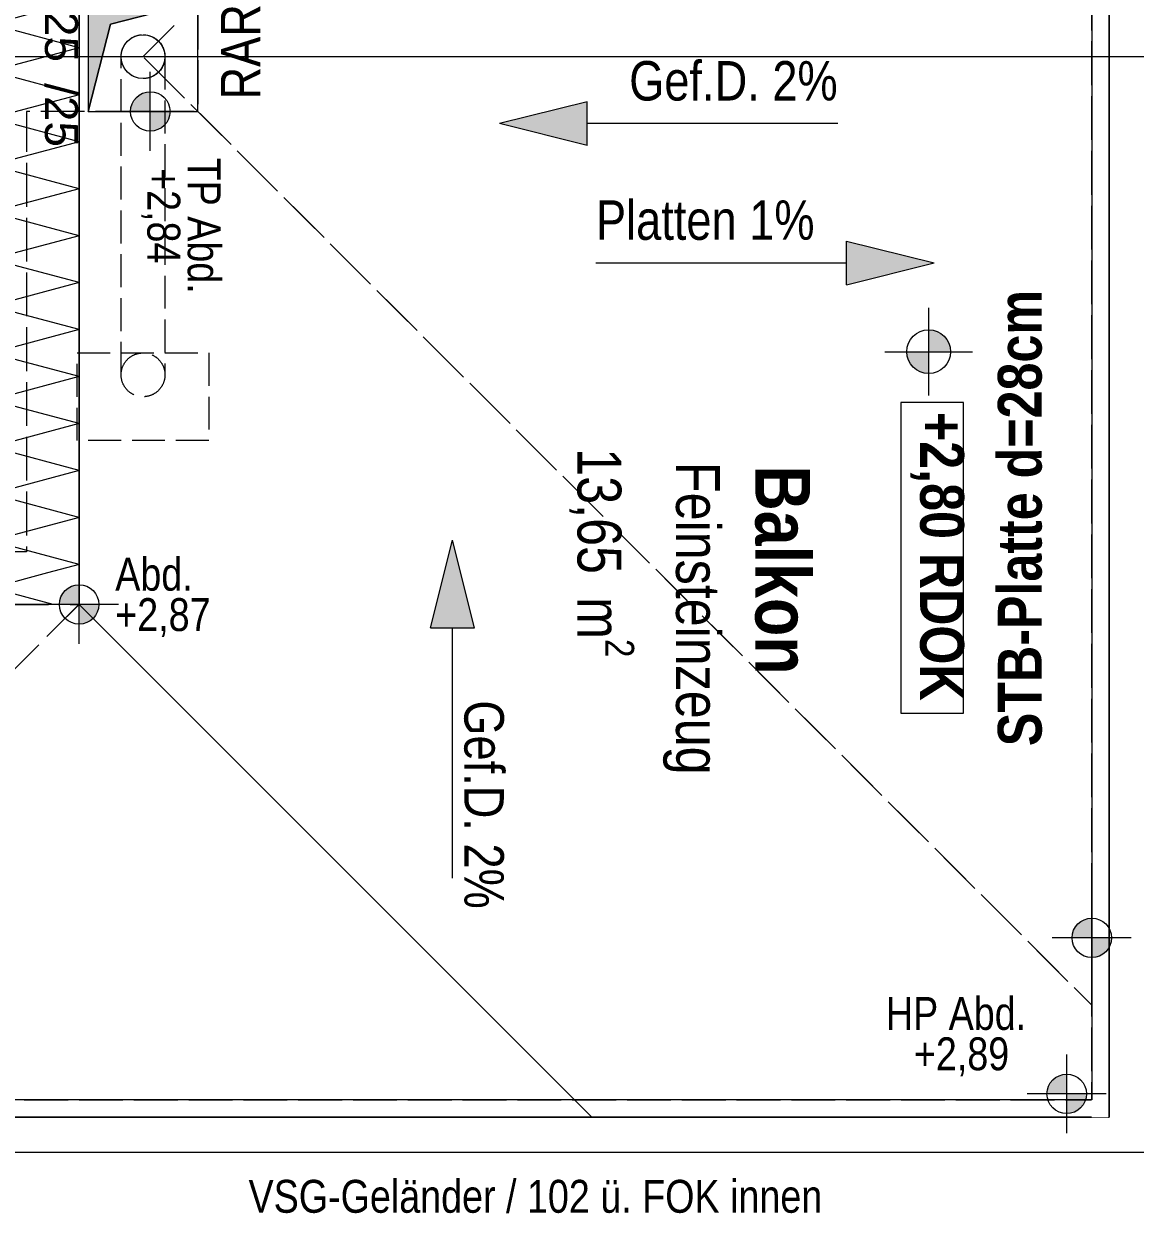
# Model space of a CAD drawing. Header units: metres. Extents: x -16782 to 57285, y -22997 to 18599.
# Drawn here: x 29138 to 31673, y -13682 to -10968 of the extents above; entities that cross this region are included whole.
import ezdxf
from ezdxf.enums import TextEntityAlignment as Align

# ---------------------------------------------------------------- set-up
doc = ezdxf.new("R2010")
doc.units = ezdxf.units.M
doc.header["$MEASUREMENT"] = 0
doc.set_wipeout_variables(frame=1)
for name, pattern in [('Strichlinie eng', [0.1, 0.075, -0.025]), ('Strichlinie mittel', [0.15, 0.1, -0.05]), ('Untersicht', [0.125, 0.1, -0.025]), ('Wipeout_Contour', [1, 0, -1])]:
    doc.linetypes.add(name, pattern=pattern)
for name, color, linetype in [('11__100 Achsraster', 7, 'Continuous'), ('141 Bruestung Glas', 7, 'Continuous'), ('210 Balkonplatte', 7, 'Continuous'), ('212 Gefälle 2D', 7, 'Continuous'), ('220 Bodenbelag', 7, 'Continuous'), ('221 Gefälledämmung 3D', 7, 'Continuous'), ('710 Kanal RW', 7, 'Continuous'), ('810 Raumstempel', 7, 'Continuous'), ('870 Deckendurchbruchsymbol', 7, 'Continuous'), ('910 Kote allgemein', 7, 'Continuous'), ('916 Kote PP Rohbau', 7, 'Continuous'), ('936 Beschriftung PP', 7, 'Continuous'), ('936 Beschriftung PP Gefälle', 7, 'Continuous'), ('Neubau_110 Wand Aussen', 7, 'Continuous')]:
    doc.layers.add(name, color=color, linetype=linetype)
doc.styles.add('ERSTELLTER_STIL_1', font='ARIALN.TTF')
doc.styles.add('ERSTELLTER_STIL_2', font='arial.ttf')
doc.styles.add('ERSTELLTER_STIL_3', font='ARIALNB.TTF')
doc.styles.add('ERSTELLTER_STIL_4', font='arialbd.ttf')
doc.linetypes.add('Grenze Bezirk', pattern='A,0,[2,22HAUS116_408 STG1 _ 1.Stock_IndexB_2026-08-161.Shx,S=0.001587,R=0,X=0,Y=0],-0.25,0', length=0.25)
pattern_1 = [(45, (0, 0), (-0.04596194, 0.04596194), [0.0195, -0.013]), (45, (-0.02298, 0.02298), (-0.04596194, 0.04596194), [0.065, 0])]

# ---------------------------------------------------------------- blocks, each defined once
blk = doc.blocks.new('Balkon_015_8_1', base_point=(26.4857, 1.0268))
at = {"layer": '810 Raumstempel', "color": 253, "linetype": 'Continuous', "lineweight": 9, "true_color": 0x9f9f9f, "flags": 128}
blk.add_lwpolyline([(25.27, 1.4394), (25.27, -0.52), (23.7718, -0.52), (22.67, -0.52), (22.67, -1.69), (27.62, -1.69), (27.62, 2.8229), (25.27, 2.8229)], close=True, dxfattribs=at)
at = {"layer": '810 Raumstempel', "color": 7, "lineweight": 13, "insert": (26.5361, -0.1636), "char_height": 0.1, "attachment_point": 1, "rotation": 270, "style": 'ERSTELLTER_STIL_1'}
blk.add_mtext('\\A1;{\\pql;\\pt0,0.05;\\fArial Narrow|b0|i0|c0|p0;\\W1.000000;13,65\\fArial Narrow|b0|i0|c0|p0;\\W1.000000;\\A1{\\H.66x;\\S^  ;}\\fArial Narrow|b0|i0|c0|p0;\\W1.000000; m\\fArial Narrow|b0|i0|c0|p0;\\W1.000000;\\A1{\\H.66x;\\S2^  ;}}', dxfattribs=at)
at = {"layer": '810 Raumstempel', "color": 7, "lineweight": 13}
for tag, height, style, p in [('DUMMY_892', 0.1, 'ERSTELLTER_STIL_1', (26.567, -0.1636)), ('DUMMY_891', 0.1, 'ERSTELLTER_STIL_1', (26.7317, -0.1636)), ('stFloorCovering', 0.1, 'ERSTELLTER_STIL_1', (26.7317, -0.1948)), ('ROOM_NAME', 0.125, 'ERSTELLTER_STIL_3', (26.9376, -0.2027)), ('DUMMY_890', 0.125, 'ERSTELLTER_STIL_3', (26.9376, -0.646))]:
    blk.add_attdef(tag, text='', height=height, rotation=270, dxfattribs=dict(at, style=style)).set_placement(p, align=Align.TOP_LEFT)
blk = doc.blocks.new('Wand_10_1', base_point=(27.6, -1.67))
at = {"color": 254, "linetype": 'Wipeout_Contour', "lineweight": 0, "ltscale": 100.836785}
blk.add_wipeout([(22.71, -1.6899), (27.58, -1.6899), (27.58, -1.65), (22.71, -1.65)], dxfattribs=at).dxf.layer = '141 Bruestung Glas'
at = {"layer": '141 Bruestung Glas', "color": 7, "linetype": 'Continuous', "lineweight": 13, "flags": 128}
blk.add_lwpolyline([(27.58, -1.65), (22.71, -1.65)], dxfattribs=at)
at = {"color": 254, "linetype": 'Wipeout_Contour', "lineweight": 0, "ltscale": 100.854105}
blk.add_wipeout([(22.67, -1.69), (22.67, -1.77), (27.62, -1.77), (27.62, -1.69)], dxfattribs=at).dxf.layer = '141 Bruestung Glas'
at = {"layer": '141 Bruestung Glas', "color": 7, "linetype": 'Continuous', "lineweight": 13, "flags": 128}
blk.add_lwpolyline([(22.59, -1.77), (27.62, -1.77)], dxfattribs=at)
at = {"color": 254, "linetype": 'Wipeout_Contour', "lineweight": 0, "ltscale": 100.842075}
blk.add_wipeout([(27.62, -1.6899), (22.67, -1.6899), (22.67, -1.69), (27.62, -1.69)], dxfattribs=at).dxf.layer = '141 Bruestung Glas'
at = {"layer": '141 Bruestung Glas', "color": 7, "linetype": 'Continuous', "lineweight": 13}
for p, q in [((27.62, -1.6899), (22.67, -1.6899)), ((22.67, -1.69), (27.62, -1.69)), ((27.62, -1.69), (27.62, -1.69))]:
    blk.add_line(p, q, dxfattribs=at)
blk = doc.blocks.new('Freifläche_2_1', base_point=(25.4159, 0.7303))
at = {"layer": '221 Gefälledämmung 3D', "color": 32, "linetype": 'Strichlinie mittel', "lineweight": 5, "true_color": 0xdd6f00, "flags": 128}
blk.add_lwpolyline([(25.4159, 0.7303), (27.5123, 2.8229), (27.62, 2.8229), (27.62, -1.4741), (25.4159, 0.73)], close=True, dxfattribs=at)
blk = doc.blocks.new('Freifläche_3_1', base_point=(25.27, 0.73))
at = {"layer": '221 Gefälledämmung 3D', "color": 32, "linetype": 'Strichlinie mittel', "lineweight": 5, "true_color": 0xdd6f00, "flags": 128}
blk.add_lwpolyline([(25.27, 0.73), (25.4159, 0.73), (27.62, -1.4741), (27.62, -1.69), (24.1, -1.69), (25.27, -0.52)], close=True, dxfattribs=at)
blk = doc.blocks.new('Freifläche_4_1', base_point=(22.67, -1.69))
at = {"layer": '221 Gefälledämmung 3D', "color": 32, "linetype": 'Strichlinie mittel', "lineweight": 5, "true_color": 0xdd6f00, "flags": 128}
blk.add_lwpolyline([(22.67, -1.69), (22.67, -0.52), (25.27, -0.52), (24.1, -1.69)], close=True, dxfattribs=at)
blk = doc.blocks.new('Dachfläche_16_1', base_point=(25.27, 2.8229))
at = {"layer": '220 Bodenbelag', "color": 251, "linetype": 'Continuous', "lineweight": 5, "true_color": 0x5f5f5f, "flags": 128}
blk.add_lwpolyline([(25.27, 2.8229), (25.27, -0.52), (26.44, -1.69), (27.62, -1.69), (27.62, 2.8229)], close=True, dxfattribs=at)
blk = doc.blocks.new('Dachfläche_35_1', base_point=(25.27, -0.52))
at = {"layer": '220 Bodenbelag', "color": 251, "linetype": 'Continuous', "lineweight": 5, "true_color": 0x5f5f5f, "flags": 128}
blk.add_lwpolyline([(25.27, -0.52), (22.67, -0.52), (22.67, -1.69), (26.44, -1.69)], close=True, dxfattribs=at)
blk = doc.blocks.new('Fallrohr 27')
at = {"layer": '710 Kanal RW', "color": 7, "linetype": 'Continuous', "lineweight": 13, "flags": 128}
blk.add_lwpolyline([(0.05, 0, 1), (-0.05, 0, 1)], format="xyb", close=True, dxfattribs=at)
blk = doc.blocks.new('Fallrohr Komplex 27_3')
at = {"layer": '710 Kanal RW', "color": 7, "linetype": 'Strichlinie eng', "lineweight": 13}
for p, q in [((-0.05, 0), (-0.05, -0.726)), ((0.05, -0.726), (0.05, 0)), ((0.15, -0.676), (-0.15, -0.676)), ((-0.15, -0.676), (-0.15, -0.876)), ((0.15, -0.876), (0.15, -0.676)), ((-0.15, -0.876), (0.15, -0.876))]:
    blk.add_line(p, q, dxfattribs=at)
at = {"layer": '710 Kanal RW', "color": 7, "linetype": 'Continuous', "lineweight": 13, "flags": 128}
for points in [[(0.05, 0, 1), (-0.05, 0, 1)], [(-0.05, 0, 1), (0.05, 0, 1)], [(-0.05, 0, 1), (0.05, 0, 1)]]:
    blk.add_lwpolyline(points, format="xyb", close=True, dxfattribs=at)
at = {"layer": '710 Kanal RW', "color": 7, "linetype": 'Strichlinie eng', "lineweight": 13}
for centre, start, end in [((0, 0), 0, 180), ((0, 0), 180, 0), ((0, -0.726), 0, 180), ((0, -0.726), 0, 180), ((0, -0.726), 0, 180), ((0, -0.726), 0, 180), ((0, -0.726), 180, 0), ((0, -0.726), 180, 0), ((0, -0.726), 180, 0), ((0, -0.726), 180, 0)]:
    blk.add_arc(centre, 0.05, start, end, dxfattribs=at)
blk = doc.blocks.new('*X916')
at = {"layer": 'Neubau_110 Wand Aussen', "color": 7, "linetype": 'Continuous', "lineweight": 5}
for p, q in [((25.1135, -0.3635), (25.07, -0.3751)), ((25.1454, -0.3953), (25.07, -0.3751)), ((25.198, -0.448), (25.07, -0.4823)), ((25.2106, -0.52), (25.07, -0.4823))]:
    blk.add_line(p, q, dxfattribs=at)
blk = doc.blocks.new('*X917')
at = {"layer": 'Neubau_110 Wand Aussen', "color": 7, "linetype": 'Continuous', "lineweight": 5}
for p, q in [((25.27, -0.3215), (25.1135, -0.3635)), ((25.27, -0.3215), (25.2641, -0.32)), ((25.27, -0.4287), (25.1454, -0.3953)), ((25.27, -0.4287), (25.198, -0.448))]:
    blk.add_line(p, q, dxfattribs=at)
blk = doc.blocks.new('*X918')
at = {"layer": 'Neubau_110 Wand Aussen', "color": 7, "linetype": 'Continuous', "lineweight": 5}
for p, q in [((25.1677, 0.83), (25.07, 0.8039)), ((25.27, 0.7503), (25.07, 0.8039)), ((25.27, 0.7503), (25.07, 0.6967)), ((25.27, 0.6431), (25.07, 0.6967)), ((25.27, 0.6431), (25.07, 0.5895)), ((25.27, 0.5359), (25.07, 0.5895)), ((25.27, 0.5359), (25.07, 0.4823)), ((25.27, 0.4287), (25.07, 0.4823)), ((25.27, 0.4287), (25.07, 0.3751)), ((25.27, 0.3215), (25.07, 0.3751)), ((25.27, 0.3215), (25.07, 0.268)), ((25.27, 0.2144), (25.07, 0.268)), ((25.27, 0.2144), (25.07, 0.1608)), ((25.27, 0.1072), (25.07, 0.1608)), ((25.27, 0.1072), (25.07, 0.0536)), ((25.27, 0), (25.07, 0.0536)), ((25.27, 0), (25.07, -0.0536)), ((25.27, -0.1072), (25.07, -0.0536)), ((25.27, -0.1072), (25.07, -0.1608)), ((25.27, -0.2144), (25.07, -0.1608)), ((25.27, -0.2144), (25.07, -0.2679)), ((25.2641, -0.32), (25.07, -0.2679))]:
    blk.add_line(p, q, dxfattribs=at)
blk = doc.blocks.new('Wand_177_1', base_point=(25.27, 0.83))
at = {"layer": 'Neubau_110 Wand Aussen', "linetype": 'Continuous', "lineweight": 0, "true_color": 0x000000}
h = blk.add_hatch(dxfattribs=at)
h.set_pattern_fill('BETON__BEWEHRT_SN46_0001', color=18, style=0, pattern_type=2)
h.set_pattern_definition(pattern_1)
h.paths.add_polyline_path([(25.07, -0.12), (25.07, 0.83), (24.87, 0.83), (24.87, -0.12)])
h = blk.add_hatch(dxfattribs=at)
h.set_pattern_fill('BETON__BEWEHRT_SN46_0001', color=18, style=0, pattern_type=2)
h.set_pattern_definition(pattern_1)
h.paths.add_polyline_path([(24.87, -0.12), (24.87, -0.32), (25.07, -0.32)])
h = blk.add_hatch(dxfattribs=at)
h.set_pattern_fill('BETON__BEWEHRT_SN46_0001', color=18, style=0, pattern_type=2)
h.set_pattern_definition(pattern_1)
h.paths.add_polyline_path([(24.87, -0.12), (25.07, -0.32), (25.07, -0.12)])
at = {"layer": 'Neubau_110 Wand Aussen', "color": 7, "linetype": 'Continuous', "lineweight": 30}
for p, q in [((25.07, -0.12), (25.07, 0.83)), ((25.07, -0.32), (25.07, -0.12)), ((24.87, -0.32), (25.07, -0.32))]:
    blk.add_line(p, q, dxfattribs=at)
at = {"layer": 'Neubau_110 Wand Aussen', "color": 7, "linetype": 'Continuous', "lineweight": 30, "flags": 128}
blk.add_lwpolyline([(24.87, 0.83), (24.87, -0.12)], dxfattribs=at)
at = {"layer": 'Neubau_110 Wand Aussen', "color": 7, "linetype": 'Continuous', "lineweight": 13, "flags": 128}
for points in [[(25.27, -0.52), (25.27, 0.83)], [(25.27, -0.52), (25.07, -0.52)]]:
    blk.add_lwpolyline(points, dxfattribs=at)
at = {"layer": 'Neubau_110 Wand Aussen', "color": 7, "lineweight": 30}
for name in ['*X918', '*X917', '*X916']:
    blk.add_blockref(name, (0, 0), dxfattribs=at)
blk = doc.blocks.new('Decke_40_1', base_point=(25.15, -0.4))
at = {"layer": '210 Balkonplatte', "color": 139, "linetype": 'Untersicht', "lineweight": 13, "true_color": 0x2c655e, "flags": 128}
blk.add_lwpolyline([(25.15, -0.4), (22.71, -0.4), (22.71, -1.65), (27.58, -1.65), (27.58, 2.7829), (25.15, 2.7829), (25.15, 0.8549), (25.5409, 0.8549), (25.5409, 0.605), (25.15, 0.605)], close=True, dxfattribs=at)
blk = doc.blocks.new('Wand_222_1', base_point=(27.6, 2.8029))
at = {"color": 254, "linetype": 'Wipeout_Contour', "lineweight": 0, "ltscale": 83.475764}
blk.add_wipeout([(27.58, -1.65), (27.58, -1.6899), (27.62, -1.6899)], dxfattribs=at).dxf.layer = '141 Bruestung Glas'
at = {"color": 254, "linetype": 'Wipeout_Contour', "lineweight": 0, "ltscale": 110.793204}
blk.add_wipeout([(27.62, -1.65), (27.62, 2.7829), (27.58, 2.7829), (27.58, -1.65)], dxfattribs=at).dxf.layer = '141 Bruestung Glas'
at = {"color": 254, "linetype": 'Wipeout_Contour', "lineweight": 0, "ltscale": 83.648598}
blk.add_wipeout([(27.62, -1.69), (27.62, -1.77), (27.7, -1.77)], dxfattribs=at).dxf.layer = '141 Bruestung Glas'
at = {"color": 254, "linetype": 'Wipeout_Contour', "lineweight": 0, "ltscale": 82.454788}
blk.add_wipeout([(27.62, -1.65), (27.58, -1.65), (27.62, -1.6899)], dxfattribs=at).dxf.layer = '141 Bruestung Glas'
at = {"layer": '141 Bruestung Glas', "color": 7, "linetype": 'Continuous', "lineweight": 13, "flags": 128}
blk.add_lwpolyline([(27.58, 2.7829), (27.58, -1.65)], dxfattribs=at)
at = {"color": 254, "linetype": 'Wipeout_Contour', "lineweight": 0, "ltscale": 111.045221}
blk.add_wipeout([(27.62, -1.69), (27.7, -1.69), (27.7, 2.8229), (27.62, 2.8229)], dxfattribs=at).dxf.layer = '141 Bruestung Glas'
at = {"color": 254, "linetype": 'Wipeout_Contour', "lineweight": 0, "ltscale": 82.66304}
blk.add_wipeout([(27.7, -1.69), (27.62, -1.69), (27.7, -1.77)], dxfattribs=at).dxf.layer = '141 Bruestung Glas'
at = {"layer": '141 Bruestung Glas', "color": 7, "linetype": 'Continuous', "lineweight": 13}
for p, q in [((27.62, -1.6899), (27.62, 2.8229)), ((27.62, 2.8229), (27.62, -1.6899)), ((27.62, -1.69), (27.62, -1.6899))]:
    blk.add_line(p, q, dxfattribs=at)
at = {"layer": '141 Bruestung Glas', "color": 7, "linetype": 'Continuous', "lineweight": 13, "flags": 128}
blk.add_lwpolyline([(27.7, -1.77), (27.62, -1.77)], dxfattribs=at)
blk = doc.blocks.new('Standard-Rastermarker_25')
at = {"layer": '11__100 Achsraster', "color": 8, "linetype": 'Grenze Bezirk', "lineweight": 5}
blk.add_line((1.0116, 0), (28.8867, 0), dxfattribs=at)
at = {"layer": '11__100 Achsraster', "color": 8, "lineweight": 5, "style": 'ERSTELLTER_STIL_4'}
blk.add_attdef('AC_MarkerText_1', text='', height=0.2, rotation=270, dxfattribs=at).set_placement((30.2941, -0.0457), align=Align.TOP_CENTER)
blk = doc.blocks.new('Bodendurchbruch Symbol 27[271]_1', base_point=(25.5409, 0.855))
at = {"layer": '870 Deckendurchbruchsymbol', "linetype": 'Continuous', "lineweight": 13, "true_color": 0xd40000}
blk.add_hatch(color=12, dxfattribs=at).paths.add_polyline_path([(25.5409, 0.855), (25.2909, 0.855), (25.2909, 0.605), (25.3414, 0.8045)])
at = {"layer": '870 Deckendurchbruchsymbol', "color": 12, "linetype": 'Continuous', "lineweight": 13, "true_color": 0xd40000, "flags": 128}
for points in [[(25.3414, 0.8045), (25.2909, 0.605), (25.5409, 0.605), (25.5409, 0.855)], [(25.5409, 0.855), (25.2909, 0.855), (25.2909, 0.605), (25.3414, 0.8045)]]:
    blk.add_lwpolyline(points, close=True, dxfattribs=at)
at = {"layer": '870 Deckendurchbruchsymbol', "color": 12, "lineweight": 13, "true_color": 0xcc0000, "insert": (25.1703, 0.7473), "char_height": 0.075, "attachment_point": 8, "rotation": 270, "style": 'ERSTELLTER_STIL_2'}
blk.add_mtext('\\A1;{\\pqc;\\pt0;\\fArial|b0|i0|c0|p0;\\W1.000000;BD 25\\fArial|b0|i0|c0|p0;\\W1.000000;\\A1{\\H.66x;\\S^  ;}\\fArial|b0|i0|c0|p0;\\W1.000000; /25\\fArial|b0|i0|c0|p0;\\W1.000000;\\A1{\\H.66x;\\S^  ;}\\fArial|b0|i0|c0|p0;\\W1.000000;\\fArial|b0|i0|c0|p0;\\W1.000000;\\A1{\\H.66x;\\S^  ;}}', dxfattribs=at)
blk = doc.blocks.new('Rampe Symbol 27[283]_1', base_point=(27.0004, 0.5773))
at = {"layer": '936 Beschriftung PP Gefälle', "linetype": 'Continuous', "lineweight": 0, "true_color": 0xdd6f00}
blk.add_hatch(color=32, dxfattribs=at).paths.add_polyline_path([(26.2288, 0.5773), (26.4288, 0.5273), (26.4288, 0.6273)])
at = {"layer": '936 Beschriftung PP Gefälle', "color": 32, "linetype": 'Continuous', "lineweight": 5, "true_color": 0xdd6f00}
for p, q in [((26.4288, 0.6273), (26.2288, 0.5773)), ((26.4288, 0.5273), (26.4288, 0.6273)), ((26.4288, 0.5273), (26.2288, 0.5773)), ((27.0004, 0.5773), (26.4288, 0.5773))]:
    blk.add_line(p, q, dxfattribs=at)
at = {"layer": '936 Beschriftung PP Gefälle', "color": 7, "lineweight": 13, "style": 'ERSTELLTER_STIL_1'}
blk.add_attdef('txt', text='', height=0.09, dxfattribs=at).set_placement((27.0004, 0.603), align=Align.BOTTOM_RIGHT)
blk = doc.blocks.new('Rampe Symbol 27[284]_1', base_point=(26.1219, -1.1447))
at = {"layer": '936 Beschriftung PP Gefälle', "linetype": 'Continuous', "lineweight": 0, "true_color": 0xdd6f00}
blk.add_hatch(color=32, dxfattribs=at).paths.add_polyline_path([(26.1219, -0.373), (26.0719, -0.573), (26.1719, -0.573)])
at = {"layer": '936 Beschriftung PP Gefälle', "color": 32, "linetype": 'Continuous', "lineweight": 5, "true_color": 0xdd6f00}
for p, q in [((26.0719, -0.573), (26.1219, -0.373)), ((26.1719, -0.573), (26.1219, -0.373)), ((26.0719, -0.573), (26.1719, -0.573)), ((26.1219, -1.1447), (26.1219, -0.573))]:
    blk.add_line(p, q, dxfattribs=at)
at = {"layer": '936 Beschriftung PP Gefälle', "color": 7, "lineweight": 13, "style": 'ERSTELLTER_STIL_1'}
blk.add_attdef('txt', text='', height=0.09, rotation=270, dxfattribs=at).set_placement((26.1219, -1.2143), align=Align.BOTTOM_RIGHT)
blk = doc.blocks.new('Rampe Symbol 27_10')
at = {"layer": '936 Beschriftung PP', "linetype": 'Continuous', "lineweight": 0, "true_color": 0x000000}
blk.add_hatch(color=18, dxfattribs=at).paths.add_polyline_path([(0.7717, 0), (0.5717, 0.05), (0.5717, -0.05)])
at = {"layer": '936 Beschriftung PP', "color": 7, "linetype": 'Continuous', "lineweight": 13}
for p, q in [((0.5717, 0.05), (0.7717, 0)), ((0.5717, -0.05), (0.5717, 0.05)), ((0, 0), (0.5717, 0)), ((0.5717, -0.05), (0.7717, 0))]:
    blk.add_line(p, q, dxfattribs=at)
at = {"layer": '936 Beschriftung PP', "color": 7, "lineweight": 13, "style": 'ERSTELLTER_STIL_1'}
blk.add_attdef('txt', text='', height=0.09, dxfattribs=at).set_placement((0, 0.0258), align=Align.BOTTOM_LEFT)
blk = doc.blocks.new('Höhenbemaßung_20_1', base_point=(25.4325, 0.605))
at = {"layer": '212 Gefälle 2D', "linetype": 'Continuous', "lineweight": 5, "true_color": 0xdd6f00}
for points in [[(25.4325, 0.605), (25.4325, 0.65), (25.4153, 0.6466), (25.4007, 0.6369), (25.391, 0.6223), (25.3875, 0.605)], [(25.4325, 0.605), (25.4325, 0.56), (25.4498, 0.5635), (25.4643, 0.5732), (25.4741, 0.5878), (25.4775, 0.605)]]:
    blk.add_hatch(color=32, dxfattribs=at).paths.add_polyline_path(points)
at = {"layer": '212 Gefälle 2D', "color": 32, "linetype": 'Continuous', "lineweight": 5, "true_color": 0xdd6f00}
for p, q in [((25.4325, 0.515), (25.4325, 0.695)), ((25.5225, 0.605), (25.3425, 0.605))]:
    blk.add_line(p, q, dxfattribs=at)
blk.add_circle((25.4325, 0.605), 0.045, dxfattribs=at)
at = {"layer": '212 Gefälle 2D', "color": 32, "lineweight": 5, "true_color": 0xdd6f00, "char_height": 0.075, "attachment_point": 7, "rotation": 270, "style": 'ERSTELLTER_STIL_1'}
for s, insert in [('\\A1;{\\pql;\\fArial Narrow|b0|i0|c0|p0;\\W1.000000;TP Abd.}', (25.5168, 0.4995)), ('\\A1;{\\pql;\\fArial Narrow|b0|i0|c0|p0;\\W1.000000; +2,84}', (25.4118, 0.4995))]:
    blk.add_mtext(s, dxfattribs=dict(at, insert=insert))
blk = doc.blocks.new('Höhenbemaßung_128_1', base_point=(27.58, -1.2807))
at = {"layer": '212 Gefälle 2D', "linetype": 'Continuous', "lineweight": 5, "true_color": 0xdd6f00}
for points in [[(27.58, -1.2807), (27.58, -1.2357), (27.5628, -1.2391), (27.5482, -1.2488), (27.5384, -1.2634), (27.535, -1.2807)], [(27.58, -1.2807), (27.58, -1.3257), (27.5972, -1.3222), (27.6118, -1.3125), (27.6216, -1.2979), (27.625, -1.2807)]]:
    blk.add_hatch(color=32, dxfattribs=at).paths.add_polyline_path(points)
at = {"layer": '212 Gefälle 2D', "color": 32, "linetype": 'Continuous', "lineweight": 5, "true_color": 0xdd6f00}
for p, q in [((27.58, -1.3707), (27.58, -1.1907)), ((27.67, -1.2807), (27.49, -1.2807))]:
    blk.add_line(p, q, dxfattribs=at)
blk.add_circle((27.58, -1.2807), 0.045, dxfattribs=at)
at = {"layer": '212 Gefälle 2D', "color": 32, "lineweight": 5, "true_color": 0xdd6f00, "char_height": 0.075, "attachment_point": 7, "style": 'ERSTELLTER_STIL_1'}
for s, insert in [('\\A1;{\\pql;\\fArial Narrow|b0|i0|c0|p0;\\W1.000000;HP Abd. }', (27.7308, -1.2788)), ('\\A1;{\\pql;\\fArial Narrow|b0|i0|c0|p0;\\W1.000000;+2,88}', (27.7308, -1.3838))]:
    blk.add_mtext(s, dxfattribs=dict(at, insert=insert))
blk = doc.blocks.new('Höhenbemaßung_129_1', base_point=(27.5229, -1.6365))
at = {"layer": '212 Gefälle 2D', "linetype": 'Continuous', "lineweight": 5, "true_color": 0xdd6f00}
for points in [[(27.5229, -1.6365), (27.5229, -1.5915), (27.5056, -1.5949), (27.491, -1.6047), (27.4813, -1.6193), (27.4779, -1.6365)], [(27.5229, -1.6365), (27.5229, -1.6815), (27.5401, -1.6781), (27.5547, -1.6683), (27.5644, -1.6537), (27.5679, -1.6365)]]:
    blk.add_hatch(color=32, dxfattribs=at).paths.add_polyline_path(points)
at = {"layer": '212 Gefälle 2D', "color": 32, "linetype": 'Continuous', "lineweight": 5, "true_color": 0xdd6f00}
for p, q in [((27.5229, -1.7265), (27.5229, -1.5465)), ((27.6129, -1.6365), (27.4329, -1.6365))]:
    blk.add_line(p, q, dxfattribs=at)
blk.add_circle((27.5229, -1.6365), 0.045, dxfattribs=at)
at = {"layer": '212 Gefälle 2D', "color": 32, "lineweight": 5, "true_color": 0xdd6f00, "char_height": 0.075, "attachment_point": 7, "style": 'ERSTELLTER_STIL_1'}
for s, insert in [('\\A1;{\\pql;\\fArial Narrow|b0|i0|c0|p0;\\W1.000000;HP Abd. }', (27.1105, -1.4916)), ('\\A1;{\\pql;\\fArial Narrow|b0|i0|c0|p0;\\W1.000000;+2,89}', (27.1744, -1.5966))]:
    blk.add_mtext(s, dxfattribs=dict(at, insert=insert))
blk = doc.blocks.new('Höhenbemaßung_131_1', base_point=(25.27, -0.52))
at = {"layer": '212 Gefälle 2D', "linetype": 'Continuous', "lineweight": 5, "true_color": 0xdd6f00}
for points in [[(25.27, -0.52), (25.27, -0.475), (25.2528, -0.4784), (25.2382, -0.4881), (25.2284, -0.5027), (25.225, -0.52)], [(25.27, -0.52), (25.27, -0.565), (25.2872, -0.5615), (25.3018, -0.5518), (25.3116, -0.5372), (25.315, -0.52)]]:
    blk.add_hatch(color=32, dxfattribs=at).paths.add_polyline_path(points)
at = {"layer": '212 Gefälle 2D', "color": 32, "linetype": 'Continuous', "lineweight": 5, "true_color": 0xdd6f00}
for p, q in [((25.27, -0.61), (25.27, -0.43)), ((25.36, -0.52), (25.18, -0.52))]:
    blk.add_line(p, q, dxfattribs=at)
blk.add_circle((25.27, -0.52), 0.045, dxfattribs=at)
at = {"layer": '212 Gefälle 2D', "color": 32, "lineweight": 5, "true_color": 0xdd6f00, "char_height": 0.075, "attachment_point": 7, "style": 'ERSTELLTER_STIL_1'}
for s, insert in [('\\A1;{\\pql;\\fArial Narrow|b0|i0|c0|p0;\\W1.000000;Abd.}', (25.3525, -0.4895)), ('\\A1;{\\pql;\\fArial Narrow|b0|i0|c0|p0;\\W1.000000;+2,87}', (25.3525, -0.5945))]:
    blk.add_mtext(s, dxfattribs=dict(at, insert=insert))
blk = doc.blocks.new('Höhenbemaßung_146_1', base_point=(27.2081, 0.0568))
at = {"layer": '910 Kote allgemein', "linetype": 'Continuous', "lineweight": 13}
for points in [[(27.2081, 0.0568), (27.2581, 0.0568), (27.2543, 0.076), (27.2434, 0.0922), (27.2272, 0.103), (27.2081, 0.1068)], [(27.2081, 0.0568), (27.1581, 0.0568), (27.1619, 0.0377), (27.1727, 0.0215), (27.1889, 0.0106), (27.2081, 0.0068)]]:
    blk.add_hatch(color=7, dxfattribs=at).paths.add_polyline_path(points)
at = {"layer": '910 Kote allgemein', "color": 7, "linetype": 'Continuous', "lineweight": 13}
for p, q in [((27.2081, -0.0432), (27.2081, 0.1568)), ((27.1081, 0.0568), (27.3081, 0.0568))]:
    blk.add_line(p, q, dxfattribs=at)
at = {"layer": '910 Kote allgemein', "color": 8, "linetype": 'Continuous', "lineweight": 5, "flags": 128}
blk.add_lwpolyline([(27.1447, -0.0591), (27.1447, -0.7679), (27.2876, -0.7679), (27.2876, -0.0591)], close=True, dxfattribs=at)
at = {"layer": '910 Kote allgemein', "color": 7, "linetype": 'Continuous', "lineweight": 13}
blk.add_circle((27.2081, 0.0568), 0.05, dxfattribs=at)
at = {"layer": '910 Kote allgemein', "color": 139, "lineweight": 13, "true_color": 0x2c655e, "insert": (27.1661, -0.0806), "char_height": 0.1, "attachment_point": 7, "rotation": 270, "style": 'ERSTELLTER_STIL_3'}
blk.add_mtext('\\A1;{\\pql;\\fArial Narrow|b1|i0|c0|p0;\\W1.000000;+2,80 RDOK}', dxfattribs=at)

msp = doc.modelspace()

# ---------------------------------------------------------------- block references
at = {"layer": '212 Gefälle 2D', "color": 32, "lineweight": 5, "true_color": 0xdd6f00, "xscale": 1000, "yscale": 1000, "zscale": 1000}
for name, p in [('Höhenbemaßung_20_1', (29426.129, -11168.054)), ('Höhenbemaßung_131_1', (29263.612, -12293.059))]:
    msp.add_blockref(name, p, dxfattribs=at)
at = {"layer": '221 Gefälledämmung 3D', "color": 32, "lineweight": 5, "true_color": 0xdd6f00, "xscale": 1000, "yscale": 1000, "zscale": 1000}
msp.add_blockref('Freifläche_2_1', (29409.501, -11042.83), dxfattribs=at)
at = {"layer": '710 Kanal RW', "color": 7, "linetype": 'Continuous', "lineweight": 13, "xscale": -1000, "yscale": 1000, "zscale": 1000}
msp.add_blockref('Fallrohr Komplex 27_3', (29409.501, -11043.054), dxfattribs=at)
at = {"layer": '710 Kanal RW', "color": 7, "linetype": 'Continuous', "lineweight": 13, "xscale": -1000, "yscale": 1000, "zscale": 1000, "rotation": 89.99998004325838}
msp.add_blockref('Fallrohr 27', (29409.501, -11043.054), dxfattribs=at)
at = {"layer": '810 Raumstempel', "color": 7, "linetype": 'Continuous', "lineweight": 13, "xscale": 1000, "yscale": 1000, "zscale": 1000}
msp.add_blockref('Balkon_015_8_1', (30479.349, -10746.32), dxfattribs=at).add_auto_attribs({'ROOM_NAME': 'Balkon', 'stFloorCovering': 'Feinsteinzeug'})
at = {"layer": '870 Deckendurchbruchsymbol', "color": 12, "linetype": 'Continuous', "lineweight": 13, "true_color": 0xd40000, "xscale": 1000, "yscale": 1000, "zscale": 1000}
msp.add_blockref('Bodendurchbruch Symbol 27[271]_1', (29534.501, -10918.054), dxfattribs=at)
at = {"layer": '910 Kote allgemein', "color": 7, "lineweight": 13, "xscale": 1000, "yscale": 1000, "zscale": 1000}
msp.add_blockref('Höhenbemaßung_146_1', (31201.668, -11716.266), dxfattribs=at)
at = {"layer": '936 Beschriftung PP', "color": 7, "linetype": 'Continuous', "lineweight": 13, "xscale": 1000, "yscale": 1000, "zscale": 1000}
msp.add_blockref('Rampe Symbol 27_10', (30442.643, -11513.755), dxfattribs=at).add_auto_attribs({'txt': 'Platten 1%'})
at = {"layer": '936 Beschriftung PP Gefälle', "color": 32, "linetype": 'Continuous', "lineweight": 5, "true_color": 0xdd6f00, "xscale": 1000, "yscale": 1000, "zscale": 1000}
for name, p in [('Rampe Symbol 27[283]_1', (30994.048, -11195.849)), ('Rampe Symbol 27[284]_1', (30115.532, -12917.765))]:
    msp.add_blockref(name, p, dxfattribs=at).add_auto_attribs({'txt': 'Gef.D. 2%'})
at = {"layer": 'Neubau_110 Wand Aussen', "color": 7, "lineweight": 30, "xscale": 1000, "yscale": 1000, "zscale": 1000}
msp.add_blockref('Wand_177_1', (29263.612, -10943.059), dxfattribs=at)

# ---------------------------------------------------------------- texts
at = {"layer": '916 Kote PP Rohbau', "color": 139, "linetype": 'Continuous', "lineweight": 13, "true_color": 0x2c655e, "insert": (31359.365, -12616.275), "char_height": 100, "attachment_point": 1, "rotation": 90, "style": 'ERSTELLTER_STIL_3'}
msp.add_mtext('\\A1;{\\pql;\\fArial Narrow|b1|i0|c0|p0;\\W1.000000;STB-Platte d=28cm}', dxfattribs=at)
at = {"layer": '936 Beschriftung PP', "color": 155, "linetype": 'Continuous', "lineweight": 5, "true_color": 0x416cbe, "insert": (29587.002, -11031.976), "char_height": 90, "attachment_point": 2, "rotation": 90, "style": 'ERSTELLTER_STIL_1'}
msp.add_mtext('\\A1;{\\pqc;\\fArial Narrow|b0|i0|c0|p0;\\W1.000000;RAR}', dxfattribs=at)
at = {"layer": '936 Beschriftung PP', "color": 7, "linetype": 'Continuous', "lineweight": 13, "insert": (30304.48, -13681.983), "char_height": 75, "attachment_point": 8, "style": 'ERSTELLTER_STIL_1'}
msp.add_mtext('\\A1;{\\pqc;\\fArial Narrow|b0|i0|c0|p0;\\W1.000000;VSG-Geländer\\fArial Narrow|b0|i0|c0|p0;\\W1.000000; / \\fArial Narrow|b0|i0|c0|p0;\\W1.000000;102 ü. FOK innen}', dxfattribs=at)

# ---------------------------------------------------------------- next in the draw order: block references
at = {"layer": '141 Bruestung Glas', "color": 7, "lineweight": 30, "xscale": 1000, "yscale": 1000, "zscale": 1000}
msp.add_blockref('Wand_10_1', (31593.611, -13443.059), dxfattribs=at)

# ---------------------------------------------------------------- next in the draw order: block references
at = {"layer": '210 Balkonplatte', "color": 139, "linetype": 'Untersicht', "lineweight": 13, "true_color": 0x2c655e, "xscale": 1000, "yscale": 1000, "zscale": 1000}
msp.add_blockref('Decke_40_1', (29143.61, -12173.059), dxfattribs=at)
at = {"layer": '220 Bodenbelag', "color": 251, "linetype": 'Continuous', "lineweight": 5, "true_color": 0x5f5f5f, "xscale": 1000, "yscale": 1000, "zscale": 1000}
for name, p in [('Dachfläche_16_1', (29263.612, -8950.221)), ('Dachfläche_35_1', (29263.612, -12293.059))]:
    msp.add_blockref(name, p, dxfattribs=at)
at = {"layer": '221 Gefälledämmung 3D', "color": 32, "lineweight": 5, "true_color": 0xdd6f00, "xscale": 1000, "yscale": 1000, "zscale": 1000}
for name, p in [('Freifläche_3_1', (29263.612, -11043.054)), ('Freifläche_4_1', (26663.612, -13463.059))]:
    msp.add_blockref(name, p, dxfattribs=at)

# ---------------------------------------------------------------- next in the draw order: block references
at = {"layer": '141 Bruestung Glas', "color": 7, "lineweight": 30, "xscale": 1000, "yscale": 1000, "zscale": 1000}
msp.add_blockref('Wand_222_1', (31593.613, -8970.221), dxfattribs=at)

# ---------------------------------------------------------------- next in the draw order: block references
at = {"layer": '11__100 Achsraster', "color": 7, "linetype": 'Continuous', "lineweight": 18, "xscale": 1000, "yscale": 1000, "zscale": 1000}
msp.add_blockref('Standard-Rastermarker_25', (6741.428, -11043.054), dxfattribs=at)
at = {"layer": '212 Gefälle 2D', "color": 32, "lineweight": 5, "true_color": 0xdd6f00, "xscale": 1000, "yscale": 1000, "zscale": 1000}
for name, p in [('Höhenbemaßung_128_1', (31573.61, -13053.763)), ('Höhenbemaßung_129_1', (31516.454, -13409.625))]:
    msp.add_blockref(name, p, dxfattribs=at)

doc.saveas('drawing.dxf')
